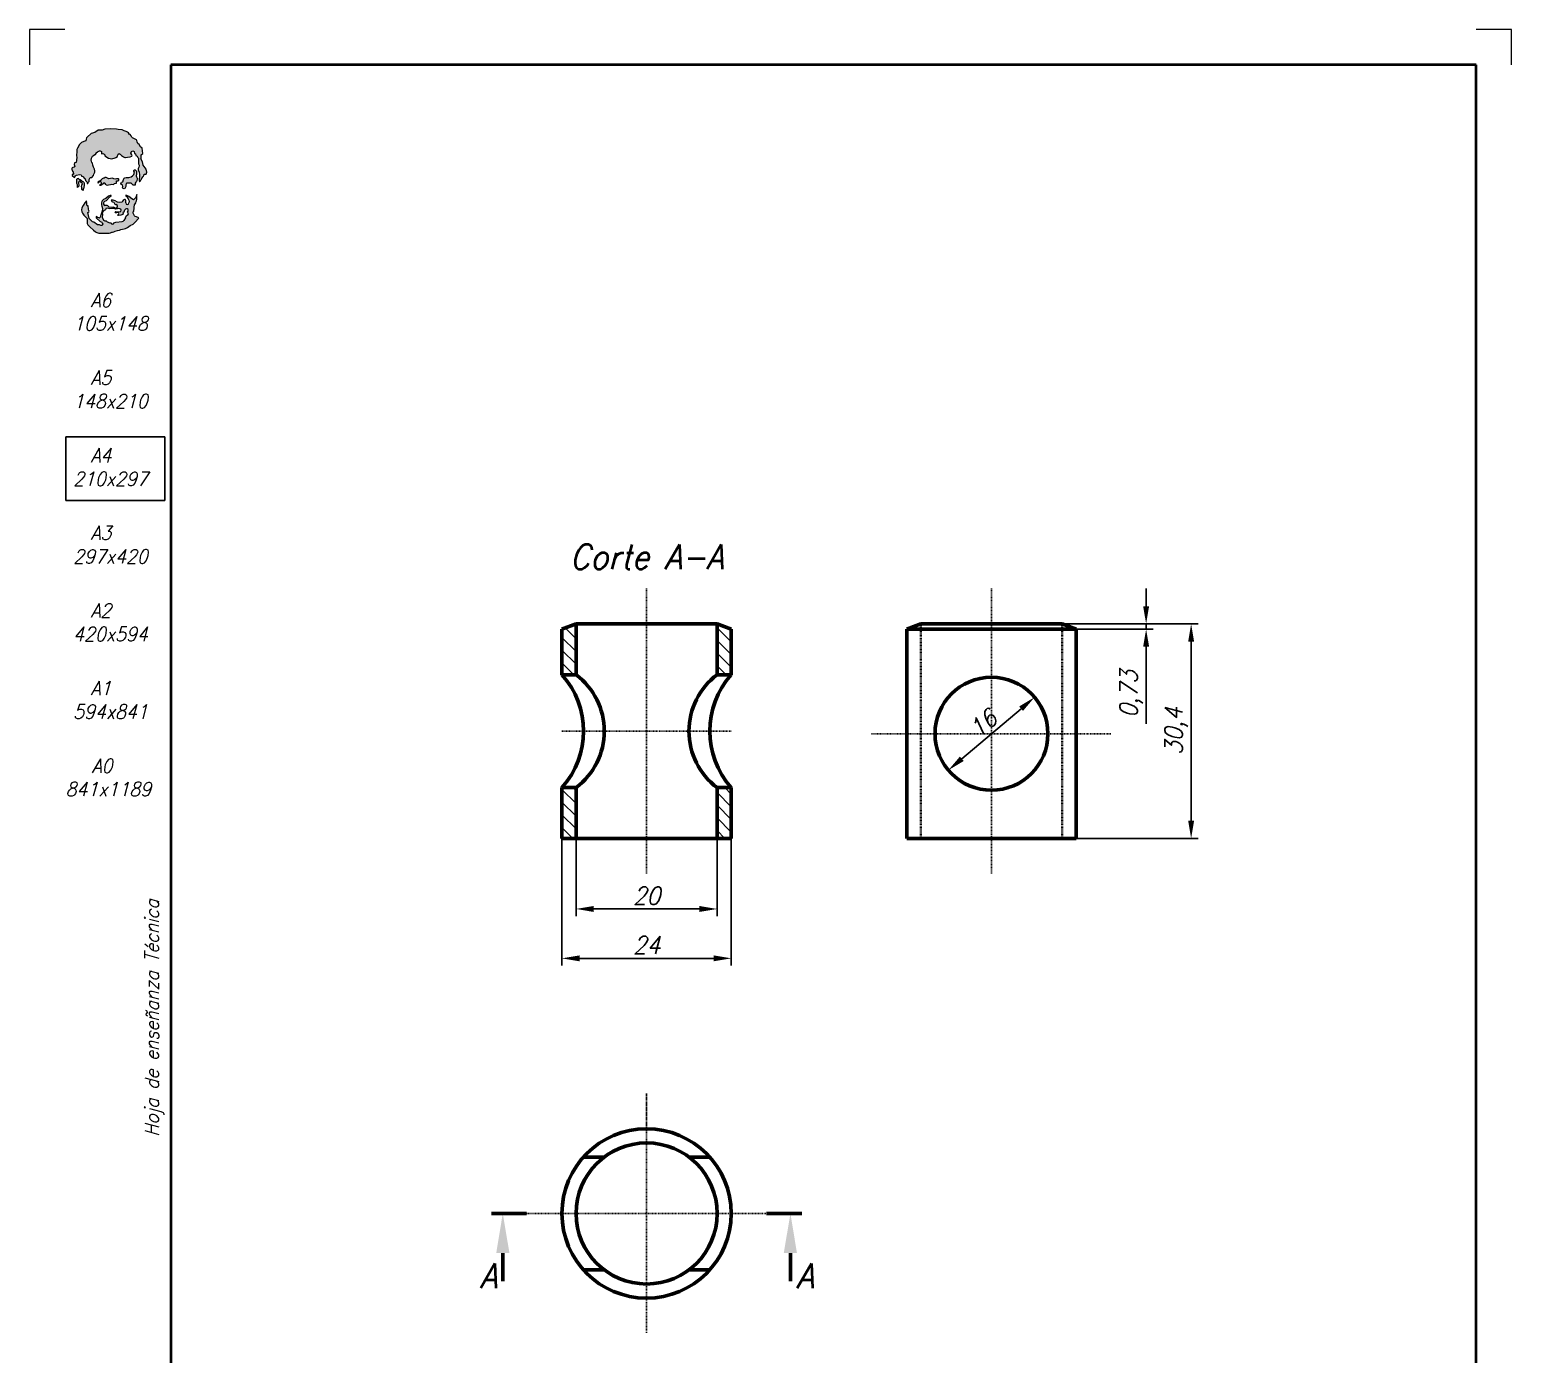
# Model space of a CAD drawing. Header units: millimetres. Extents: x 163 to 373, y -25 to 272.
# Drawn here: x 162.9 to 372.9, y 84.5 to 272.3 of the extents above; entities that cross this region are included whole.
import ezdxf
from ezdxf.enums import TextEntityAlignment as Align

# ---------------------------------------------------------------- set-up
doc = ezdxf.new("R2010")
doc.units = ezdxf.units.MM
doc.header["$LTSCALE"] = 0.0055
doc.linetypes.add('CENTER2', pattern=[28.575, 19.05, -3.175, 3.175, -3.175])
doc.linetypes.add('DASHED2', pattern=[9.525, 6.35, -3.175])
for name, color, linetype, lineweight in [('CONTINUA FINA', 7, 'Continuous', 25), ('CONTINUA GRUESA', 7, 'Continuous', 50), ('COTAS', 7, 'Continuous', 25), ('LAMINA 2', 7, 'Continuous', 25), ('LAMINA 3', 7, 'Continuous', 40), ('LAMINA 4', 7, 'Continuous', 13), ('LAMINA 5', 7, 'Continuous', 25), ('LINEA DE EJES', 7, 'CENTER2', 25), ('LINEA DE TRAZO', 7, 'DASHED2', 35)]:
    doc.layers.add(name, color=color, linetype=linetype, lineweight=lineweight)
doc.layers.add('LAMINA 1', color=7, linetype='Continuous')
doc.styles.add('Romans', font='Romans.shx')
doc.styles.add('TECNICA 2.5', font='romans.shx', dxfattribs={"width": 0.9, "oblique": 15, "height": 2.5})
doc.styles.add('TECNICA 3.5', font='romans.shx', dxfattribs={"width": 0.9, "oblique": 15, "height": 3.5})
doc.dimstyles.new('COTAS 2.5', dxfattribs={"dimtxt": 2.5, "dimasz": 2.5, "dimexe": 1, "dimexo": 0, "dimtad": 1, "dimtxsty": 'TECNICA 2.5', "dimcen": 2.5, "dimclrd": 256, "dimclre": 256, "dimclrt": 256, "dimadec": 0, "dimazin": 0, "dimtfac": 1, "dimtmove": 0, "dimatfit": 3, "dimfxl": 1, "dimlwd": -1, "dimlwe": -1, "dimarcsym": 0})

# ---------------------------------------------------------------- blocks, each defined once
blk = doc.blocks.new('FORMATO A4 laminas')
at = {"layer": 'LAMINA 4'}
h = blk.add_hatch(color=256, dxfattribs=at)
h.paths.add_polyline_path([(-9.66, 235.85), (-9.75, 236.1), (-9.8, 236.29), (-9.85, 236.39), (-10.04, 236.48), (-10.43, 236.68), (-10.53, 236.78), (-10.63, 236.97), (-10.73, 237.12), (-10.87, 237.16), (-10.97, 237.36), (-11.11, 237.46), (-11.31, 237.55), (-11.6, 237.65), (-11.89, 237.82), (-12.47, 237.84), (-12.67, 237.89), (-13.54, 237.94), (-14.32, 237.89), (-14.71, 237.77), (-15.29, 237.75), (-15.78, 237.41), (-16.27, 237.26), (-16.85, 236.78), (-16.95, 236.68), (-16.99, 236.48), (-17.04, 236.24), (-17.33, 236.14), (-17.63, 236), (-17.92, 235.71), (-18.21, 235.22), (-18.31, 235.03), (-18.33, 234.73), (-18.38, 234.15), (-18.31, 233.86), (-18.4, 233.18), (-18.65, 233.13), (-18.7, 232.89), (-18.6, 232.6), (-18.7, 232.5), (-18.89, 232.45), (-18.99, 232.4), (-19.04, 232.3), (-19.04, 232.21), (-18.99, 232.01), (-18.89, 231.92), (-18.79, 231.62), (-18.79, 231.53), (-18.89, 231.48), (-18.99, 231.45), (-18.99, 231.33), (-18.62, 231.06), (-18.5, 231.3), (-18.45, 231.33), (-18.36, 231.38), (-17.92, 231.45), (-17.72, 231.41), (-17.65, 231.33), (-17.63, 231.24), (-17.48, 231.19), (-17.24, 230.89), (-17.14, 230.85), (-17.07, 230.64), (-17, 230.51), (-16.85, 230.36), (-16.85, 230.19), (-16.75, 230.17), (-16.65, 230.36), (-16.56, 230.46), (-16.56, 230.75), (-16.41, 231.04), (-16.36, 231.04), (-16.27, 231.02), (-16.17, 231.02), (-15.97, 231.33), (-15.88, 231.53), (-15.78, 231.82), (-15.78, 232.01), (-15.83, 232.21), (-15.93, 232.5), (-16.02, 232.79), (-16.07, 233.08), (-16.17, 233.18), (-16.24, 233.37), (-16.27, 233.47), (-16.22, 233.76), (-16.07, 234.05), (-15.97, 234.15), (-15.78, 234.3), (-15.68, 234.3), (-15.56, 234.44), (-15.56, 234.54), (-15.39, 234.69), (-15.29, 234.73), (-15.1, 234.81), (-15, 234.83), (-14.81, 234.73), (-14.81, 234.54), (-14.83, 234.39), (-14.61, 234.44), (-14.42, 234.35), (-14.32, 234.25), (-14.32, 234.1), (-13.84, 233.76), (-13.35, 233.71), (-12.86, 233.81), (-12.77, 233.86), (-12.57, 234.03), (-12.52, 234.25), (-12.47, 234.35), (-12.33, 234.44), (-12.18, 234.35), (-11.99, 234.15), (-11.7, 233.96), (-11.5, 233.88), (-11.41, 233.86), (-11.11, 233.91), (-10.73, 233.96), (-10.53, 234.05), (-10.48, 234.15), (-10.53, 234.25), (-10.65, 234.49), (-10.58, 234.73), (-10.39, 234.83), (-10.19, 234.73), (-10.14, 234.44), (-10, 234.39), (-9.95, 234.15), (-9.75, 234.05), (-9.66, 233.86), (-9.56, 233.76), (-9.56, 232.98), (-9.49, 232.79), (-9.46, 232.69), (-9.53, 232.5), (-9.61, 232.3), (-9.61, 232.11), (-9.46, 231.82), (-9.41, 231.43), (-9.46, 230.55), (-9.44, 230.46), (-9.36, 230.46), (-9.27, 230.55), (-9.17, 230.75), (-8.98, 231.14), (-8.88, 231.24), (-8.81, 231.33), (-8.78, 231.5), (-8.68, 231.53), (-8.49, 231.53), (-8.39, 231.82), (-8.49, 232.21), (-8.93, 232.79), (-9.02, 233.28), (-9.24, 233.67), (-9.17, 233.76), (-9.17, 234.25), (-8.98, 234.44), (-9.07, 235.22), (-9.27, 235.41), (-9.46, 235.71)])
h.paths.add_polyline_path([(-17.29, 230.12), (-17.26, 230.2), (-17.34, 230.37), (-17.43, 230.41), (-17.53, 230.48), (-17.63, 230.6), (-17.72, 230.63), (-17.82, 230.7), (-17.92, 230.75), (-18.02, 230.8), (-18.04, 230.86), (-18.11, 230.89), (-18.21, 230.89, 0.414214), (-18.31, 230.8), (-18.31, 230.21), (-18.23, 230.02), (-18.23, 229.73), (-18.21, 229.63), (-18.11, 229.73), (-18.04, 229.83), (-18.02, 229.92), (-18.02, 230.02), (-18.06, 230.21), (-18.04, 230.26), (-18.03, 230.36), (-18.04, 230.41), (-17.96, 230.51), (-17.77, 230.51), (-17.63, 230.31), (-17.53, 230.21), (-17.61, 229.95), (-17.64, 229.78), (-17.63, 229.73), (-17.58, 229.63), (-17.58, 229.34), (-17.43, 229.19), (-17.43, 229.44), (-17.33, 229.53), (-17.33, 229.73), (-17.29, 229.83)])
h.paths.add_polyline_path([(-12.67, 230.55), (-12.47, 230.55), (-12.38, 230.65), (-12.38, 230.8, 0.414214), (-12.43, 230.85), (-12.67, 230.85), (-12.86, 230.82), (-13.06, 230.85), (-13.25, 230.94), (-13.54, 230.92), (-13.79, 230.85), (-13.98, 230.94), (-14.13, 231.02), (-14.22, 231.04), (-14.32, 231.02), (-14.42, 230.97), (-14.52, 230.94), (-14.71, 230.85), (-14.86, 230.7), (-15.17, 230.46), (-15.34, 230.36), (-15.29, 230.26), (-15.13, 230.41, -1.086319), (-14.9, 230.1), (-15.1, 229.97), (-14.9, 229.95), (-14.81, 230), (-14.51, 230.23, -0.461268), (-14.29, 230.19), (-14.22, 230.07), (-14.13, 230), (-14.03, 229.97), (-13.84, 230.02), (-13.54, 230.07), (-13.35, 230.12), (-13.16, 230.07), (-13.06, 230.12), (-12.96, 230.21), (-12.77, 230.24), (-12.67, 230.26)])
h.paths.add_polyline_path([(-9.75, 230.85), (-9.75, 230.94), (-9.85, 231.14), (-9.9, 231.28), (-9.85, 231.53), (-9.87, 231.72), (-9.85, 231.92), (-10.04, 232.11), (-10.14, 232.11), (-10.24, 232.04), (-10.24, 231.96), (-10.14, 231.82), (-10.24, 231.48), (-10.43, 231.28), (-10.63, 231.14), (-10.92, 231.04), (-11.11, 231.02), (-11.31, 231.04), (-11.5, 230.99), (-11.6, 230.94), (-11.7, 230.75), (-11.79, 230.41), (-11.99, 230.36), (-12.06, 230.21), (-11.99, 230.07), (-11.84, 229.97), (-11.79, 229.78), (-11.82, 229.58), (-11.75, 229.49), (-11.6, 229.44), (-11.5, 229.49), (-11.36, 229.78), (-11.38, 229.97), (-11.31, 230.17), (-11.21, 230.26), (-10.63, 230.26), (-10.31, 229.95), (-10.04, 229.97), (-10.02, 230.07), (-10.04, 230.26), (-9.95, 230.36), (-9.85, 230.46), (-9.83, 230.55)])
h.paths.add_polyline_path([(-10.14, 227.15), (-9.95, 227.44), (-9.92, 227.64), (-9.85, 227.74), (-9.83, 227.93), (-9.8, 228.22), (-9.8, 228.61), (-9.95, 228.22), (-10.14, 228.03), (-10.29, 227.88), (-10.53, 228.03), (-10.92, 228.37), (-11.11, 228.46), (-11.21, 228.51), (-11.41, 228.51), (-11.26, 228.42), (-11.02, 228.03), (-10.92, 227.83), (-10.9, 227.64), (-10.94, 227.44, -1), (-11.38, 227.44), (-11.36, 227.71, 0.137555), (-11.37, 227.76), (-11.38, 227.78), (-11.41, 227.87, 0.593772), (-11.62, 227.91), (-11.79, 227.69), (-11.94, 227.54), (-12.28, 227.49), (-12.57, 227.54), (-12.86, 227.74), (-13.16, 227.81), (-13.45, 227.83), (-13.35, 227.64), (-13.25, 227.59), (-13.06, 227.54), (-12.91, 227.25), (-12.84, 227.23), (-12.71, 227.19, -1.19544), (-12.9, 226.76), (-13.06, 226.86), (-13.35, 226.81), (-13.74, 226.86), (-13.93, 227.01), (-14.03, 227.06), (-14.32, 227.06, -0.414214), (-14.52, 227.25), (-14.52, 227.44, -0.302776), (-14.4, 227.62), (-14.13, 227.74), (-13.64, 228.32), (-13.45, 228.42), (-13.45, 228.51), (-13.59, 228.51), (-13.81, 228.42), (-14.18, 228.05), (-14.52, 227.93), (-14.71, 227.74), (-14.78, 227.64), (-14.81, 227.44), (-14.81, 227.15), (-14.76, 226.96), (-14.66, 226.67), (-14.71, 226.28), (-14.9, 225.69), (-14.95, 225.6), (-15.01, 225.43, -0.314197), (-15.2, 225.31), (-15.39, 225.35), (-15.59, 225.5), (-15.59, 225.31), (-15, 224.82), (-14.81, 224.77), (-14.73, 224.58), (-14.61, 224.43), (-14.71, 224.24), (-14.9, 224.24), (-15.1, 224.33), (-15.39, 224.33), (-15.88, 224.72), (-16.07, 224.77), (-16.56, 225.21), (-16.75, 226.08), (-16.61, 226.18), (-16.56, 226.28), (-16.61, 226.38), (-16.65, 226.57), (-16.7, 227.01), (-16.85, 227.01), (-16.9, 227.25), (-16.9, 227.44), (-16.95, 227.54), (-16.95, 227.74), (-17.19, 227.44), (-17.43, 227.06), (-17.58, 226.76), (-17.63, 226.47), (-17.6, 226.18), (-17.53, 225.99), (-17.33, 225.69), (-17.14, 225.5), (-16.95, 225.31), (-16.87, 225.21), (-16.87, 224.72), (-16.85, 224.53), (-16.75, 224.33), (-16.46, 224.04), (-15.97, 223.56), (-15.68, 223.36), (-15.49, 223.26), (-15.2, 223.17), (-13.74, 223.17), (-13.54, 223.22), (-13.35, 223.31), (-13.25, 223.31), (-13.06, 223.36), (-12.86, 223.46), (-12.57, 223.51), (-12.28, 223.56), (-12.09, 223.65), (-11.6, 223.75), (-11.41, 223.8), (-11.11, 223.95), (-10.73, 224.24), (-10.34, 224.43), (-10.04, 224.72), (-9.56, 225.21), (-9.51, 225.31), (-9.85, 225.45), (-10.04, 225.5), (-10.14, 225.6), (-10.24, 225.79), (-10.34, 225.99), (-10.34, 226.18), (-10.24, 226.28), (-10.24, 226.47), (-10.19, 226.57), (-10.19, 226.86)])
h.paths.add_polyline_path([(-11.05, 226.26), (-11.11, 226.13), (-10.97, 225.94), (-11.02, 225.79), (-11.26, 225.65), (-11.41, 225.31), (-11.65, 224.95, -0.247734), (-11.89, 224.82), (-12.77, 224.72), (-13.06, 224.63, -1), (-13.45, 224.63), (-13.64, 224.63), (-14.03, 224.77), (-14.13, 224.89), (-14.32, 224.89), (-14.52, 225.01), (-14.71, 225.4), (-14.66, 225.79), (-14.71, 226.08), (-14.52, 226.33), (-14.27, 226.47), (-14.22, 226.67), (-14.03, 226.72), (-13.64, 226.62), (-13.25, 226.67), (-13.06, 226.67), (-12.77, 226.57), (-12.57, 226.62), (-12.38, 226.67), (-12.23, 226.62, -1), (-12.23, 226.18), (-12.77, 226.23), (-12.91, 226.08), (-12.84, 226.06), (-12.77, 226.05), (-12.7, 226.06), (-12.63, 226.08, -1.15301), (-12.57, 225.69), (-12.38, 225.65), (-12.09, 225.69), (-11.79, 225.79), (-11.75, 225.94), (-11.79, 226.03), (-11.6, 226.18), (-11.49, 226.47, -1.055127)], flags=16)
at = {"layer": 'LAMINA 2', "color": 7}
for p, q in [((-5.85, 194.27), (-19.85, 194.27)), ((-19.85, 194.27), (-19.85, 185.27)), ((-5.85, 185.27), (-5.85, 194.27)), ((-19.85, 185.27), (-5.85, 185.27))]:
    blk.add_line(p, q, dxfattribs=at)
at = {"layer": 'LAMINA 3'}
for p, q in [((-5, 247), (-5, -40)), ((180, 247), (-5, 247)), ((180, -40), (180, 247))]:
    blk.add_line(p, q, dxfattribs=at)
at = {"layer": 'LAMINA 4'}
for p, q in [((-20, 252), (-25, 252)), ((-25, 252), (-25, 247)), ((185, 252), (180, 252)), ((185, 247), (185, 252)), ((-15.78, 237.41), (-16.27, 237.26)), ((-15.29, 237.75), (-15.78, 237.41)), ((-14.71, 237.77), (-15.29, 237.75)), ((-14.32, 237.89), (-14.71, 237.77)), ((-13.54, 237.94), (-14.32, 237.89)), ((-12.67, 237.89), (-13.54, 237.94)), ((-12.47, 237.84), (-12.67, 237.89)), ((-11.89, 237.82), (-12.47, 237.84)), ((-11.6, 237.65), (-11.89, 237.82)), ((-11.31, 237.55), (-11.6, 237.65)), ((-11.11, 237.46), (-11.31, 237.55)), ((-10.97, 237.36), (-11.11, 237.46)), ((-10.87, 237.16), (-10.97, 237.36)), ((-18.21, 235.22), (-18.31, 235.03)), ((-17.92, 235.71), (-18.21, 235.22)), ((-17.63, 236), (-17.92, 235.71)), ((-17.33, 236.14), (-17.63, 236)), ((-17.04, 236.24), (-17.33, 236.14)), ((-16.99, 236.48), (-17.04, 236.24)), ((-16.95, 236.68), (-16.99, 236.48)), ((-16.85, 236.78), (-16.95, 236.68)), ((-16.27, 237.26), (-16.85, 236.78)), ((-10.73, 237.12), (-10.87, 237.16)), ((-10.63, 236.97), (-10.73, 237.12)), ((-10.53, 236.78), (-10.63, 236.97)), ((-10.43, 236.68), (-10.53, 236.78)), ((-10.04, 236.48), (-10.43, 236.68)), ((-9.85, 236.39), (-10.04, 236.48)), ((-9.8, 236.29), (-9.85, 236.39)), ((-9.75, 236.1), (-9.8, 236.29)), ((-9.66, 235.85), (-9.75, 236.1)), ((-9.46, 235.71), (-9.66, 235.85)), ((-9.27, 235.41), (-9.46, 235.71)), ((-9.07, 235.22), (-9.27, 235.41)), ((-8.98, 234.44), (-9.07, 235.22)), ((-18.65, 233.13), (-18.7, 232.89)), ((-18.4, 233.18), (-18.65, 233.13)), ((-18.31, 233.86), (-18.4, 233.18)), ((-18.33, 234.73), (-18.38, 234.15)), ((-18.38, 234.15), (-18.31, 233.86)), ((-18.31, 235.03), (-18.33, 234.73)), ((-16.27, 233.47), (-16.22, 233.76)), ((-16.24, 233.37), (-16.27, 233.47)), ((-16.17, 233.18), (-16.24, 233.37)), ((-16.22, 233.76), (-16.07, 234.05)), ((-16.07, 233.08), (-16.17, 233.18)), ((-16.07, 234.05), (-15.97, 234.15)), ((-15.97, 234.15), (-15.78, 234.3)), ((-15.78, 234.3), (-15.68, 234.3)), ((-15.68, 234.3), (-15.56, 234.44)), ((-15.56, 234.54), (-15.39, 234.69)), ((-15.56, 234.44), (-15.56, 234.54)), ((-15.39, 234.69), (-15.29, 234.73)), ((-15.29, 234.73), (-15.1, 234.81)), ((-15.1, 234.81), (-15, 234.83)), ((-15, 234.83), (-14.81, 234.73)), ((-14.81, 234.54), (-14.83, 234.39)), ((-14.83, 234.39), (-14.61, 234.44)), ((-14.81, 234.73), (-14.81, 234.54)), ((-14.61, 234.44), (-14.42, 234.35)), ((-14.42, 234.35), (-14.32, 234.25)), ((-14.32, 234.25), (-14.32, 234.1)), ((-14.32, 234.1), (-13.84, 233.76)), ((-13.84, 233.76), (-13.35, 233.71)), ((-13.35, 233.71), (-12.86, 233.81)), ((-12.86, 233.81), (-12.77, 233.86)), ((-12.77, 233.86), (-12.57, 234.03)), ((-12.57, 234.03), (-12.52, 234.25)), ((-12.52, 234.25), (-12.47, 234.35)), ((-12.47, 234.35), (-12.33, 234.44)), ((-12.33, 234.44), (-12.18, 234.35)), ((-12.18, 234.35), (-11.99, 234.15)), ((-11.99, 234.15), (-11.7, 233.96)), ((-11.7, 233.96), (-11.5, 233.88)), ((-11.5, 233.88), (-11.41, 233.86)), ((-11.41, 233.86), (-11.11, 233.91)), ((-11.11, 233.91), (-10.73, 233.96)), ((-10.73, 233.96), (-10.53, 234.05)), ((-10.65, 234.49), (-10.58, 234.73)), ((-10.53, 234.25), (-10.65, 234.49)), ((-10.58, 234.73), (-10.39, 234.83)), ((-10.48, 234.15), (-10.53, 234.25)), ((-10.53, 234.05), (-10.48, 234.15)), ((-10.39, 234.83), (-10.19, 234.73)), ((-10.19, 234.73), (-10.14, 234.44)), ((-10.14, 234.44), (-10, 234.39)), ((-10, 234.39), (-9.95, 234.15)), ((-9.95, 234.15), (-9.75, 234.05)), ((-9.75, 234.05), (-9.66, 233.86)), ((-9.66, 233.86), (-9.56, 233.76)), ((-9.56, 233.76), (-9.56, 232.98)), ((-9.24, 233.67), (-9.17, 233.76)), ((-9.02, 233.28), (-9.24, 233.67)), ((-9.17, 234.25), (-8.98, 234.44)), ((-9.17, 233.76), (-9.17, 234.25)), ((-8.93, 232.79), (-9.02, 233.28)), ((-18.99, 232.4), (-19.04, 232.3)), ((-19.04, 232.3), (-19.04, 232.21)), ((-19.04, 232.21), (-18.99, 232.01)), ((-18.89, 232.45), (-18.99, 232.4)), ((-18.99, 232.01), (-18.89, 231.92)), ((-18.89, 231.48), (-18.99, 231.45)), ((-18.99, 231.45), (-18.99, 231.33)), ((-18.99, 231.33), (-18.62, 231.06)), ((-18.7, 232.5), (-18.89, 232.45)), ((-18.89, 231.92), (-18.79, 231.62)), ((-18.79, 231.53), (-18.89, 231.48)), ((-18.79, 231.62), (-18.79, 231.53)), ((-18.7, 232.89), (-18.6, 232.6)), ((-18.6, 232.6), (-18.7, 232.5)), ((-18.62, 231.06), (-18.5, 231.3)), ((-18.5, 231.3), (-18.45, 231.33)), ((-18.45, 231.33), (-18.36, 231.38)), ((-18.36, 231.38), (-17.92, 231.45)), ((-17.92, 231.45), (-17.72, 231.41)), ((-17.72, 231.41), (-17.65, 231.33)), ((-17.65, 231.33), (-17.63, 231.24)), ((-17.63, 231.24), (-17.48, 231.19)), ((-17.48, 231.19), (-17.24, 230.89)), ((-16.56, 230.75), (-16.41, 231.04)), ((-16.41, 231.04), (-16.36, 231.04)), ((-16.36, 231.04), (-16.27, 231.02)), ((-16.27, 231.02), (-16.17, 231.02)), ((-16.17, 231.02), (-15.97, 231.33)), ((-16.02, 232.79), (-16.07, 233.08)), ((-15.93, 232.5), (-16.02, 232.79)), ((-15.97, 231.33), (-15.88, 231.53)), ((-15.83, 232.21), (-15.93, 232.5)), ((-15.88, 231.53), (-15.78, 231.82)), ((-15.78, 232.01), (-15.83, 232.21)), ((-15.78, 231.82), (-15.78, 232.01)), ((-14.32, 231.02), (-14.42, 230.97)), ((-14.22, 231.04), (-14.32, 231.02)), ((-14.13, 231.02), (-14.22, 231.04)), ((-13.98, 230.94), (-14.13, 231.02)), ((-11.5, 230.99), (-11.31, 231.04)), ((-11.31, 231.04), (-11.11, 231.02)), ((-11.11, 231.02), (-10.92, 231.04)), ((-10.92, 231.04), (-10.63, 231.14)), ((-10.63, 231.14), (-10.43, 231.28)), ((-10.43, 231.28), (-10.24, 231.48)), ((-10.24, 232.04), (-10.14, 232.11)), ((-10.24, 231.96), (-10.24, 232.04)), ((-10.14, 231.82), (-10.24, 231.96)), ((-10.24, 231.48), (-10.14, 231.82)), ((-10.14, 232.11), (-10.04, 232.11)), ((-10.04, 232.11), (-9.85, 231.92)), ((-9.85, 231.53), (-9.9, 231.28)), ((-9.9, 231.28), (-9.85, 231.14)), ((-9.85, 231.92), (-9.87, 231.72)), ((-9.87, 231.72), (-9.85, 231.53)), ((-9.85, 231.14), (-9.75, 230.94)), ((-9.53, 232.5), (-9.61, 232.3)), ((-9.61, 232.3), (-9.61, 232.11)), ((-9.61, 232.11), (-9.46, 231.82)), ((-9.56, 232.98), (-9.49, 232.79)), ((-9.46, 232.69), (-9.53, 232.5)), ((-9.49, 232.79), (-9.46, 232.69)), ((-9.46, 231.82), (-9.41, 231.43)), ((-9.41, 231.43), (-9.46, 230.55)), ((-9.17, 230.75), (-8.98, 231.14)), ((-8.98, 231.14), (-8.88, 231.24)), ((-8.49, 232.21), (-8.93, 232.79)), ((-8.88, 231.24), (-8.81, 231.33)), ((-8.81, 231.33), (-8.78, 231.5)), ((-8.78, 231.5), (-8.68, 231.53)), ((-8.68, 231.53), (-8.49, 231.53)), ((-8.39, 231.82), (-8.49, 232.21)), ((-8.49, 231.53), (-8.39, 231.82)), ((-18.31, 230.21), (-18.31, 230.8)), ((-18.23, 230.02), (-18.31, 230.21)), ((-18.23, 229.73), (-18.23, 230.02)), ((-18.21, 229.63), (-18.23, 229.73)), ((-18.21, 230.89), (-18.11, 230.89)), ((-18.11, 229.73), (-18.21, 229.63)), ((-18.04, 230.86), (-18.11, 230.89)), ((-18.04, 229.83), (-18.11, 229.73)), ((-18.04, 230.26), (-18.06, 230.21)), ((-18.06, 230.21), (-18.02, 230.02)), ((-18.02, 230.8), (-18.04, 230.86)), ((-18.04, 230.41), (-17.96, 230.51)), ((-18.04, 230.41), (-18.03, 230.36)), ((-18.04, 230.26), (-18.03, 230.36)), ((-18.02, 229.92), (-18.04, 229.83)), ((-17.92, 230.75), (-18.02, 230.8)), ((-18.02, 230.02), (-18.02, 229.92)), ((-17.77, 230.51), (-17.96, 230.51)), ((-17.82, 230.7), (-17.92, 230.75)), ((-17.72, 230.63), (-17.82, 230.7)), ((-17.63, 230.31), (-17.77, 230.51)), ((-17.63, 230.6), (-17.72, 230.63)), ((-17.64, 229.78), (-17.61, 229.95)), ((-17.63, 229.73), (-17.64, 229.78)), ((-17.63, 230.6), (-17.53, 230.48)), ((-17.53, 230.21), (-17.63, 230.31)), ((-17.58, 229.63), (-17.63, 229.73)), ((-17.61, 229.95), (-17.53, 230.21)), ((-17.58, 229.34), (-17.58, 229.63)), ((-17.43, 229.19), (-17.58, 229.34)), ((-17.43, 230.41), (-17.53, 230.48)), ((-17.34, 230.37), (-17.43, 230.41)), ((-17.33, 229.53), (-17.43, 229.44)), ((-17.43, 229.44), (-17.43, 229.19)), ((-17.34, 230.37), (-17.26, 230.2)), ((-17.29, 229.83), (-17.33, 229.73)), ((-17.33, 229.73), (-17.33, 229.53)), ((-17.26, 230.2), (-17.29, 230.12)), ((-17.29, 230.12), (-17.29, 229.83)), ((-17.24, 230.89), (-17.14, 230.85)), ((-17.14, 230.85), (-17.07, 230.64)), ((-17.07, 230.64), (-17, 230.51)), ((-17, 230.51), (-16.85, 230.36)), ((-16.85, 230.36), (-16.85, 230.19)), ((-16.85, 230.19), (-16.75, 230.17)), ((-16.75, 230.17), (-16.65, 230.36)), ((-16.65, 230.36), (-16.56, 230.46)), ((-16.56, 230.46), (-16.56, 230.75)), ((-15.17, 230.46), (-15.34, 230.36)), ((-15.34, 230.36), (-15.29, 230.26)), ((-15.29, 230.26), (-15.13, 230.41)), ((-15.17, 230.46), (-14.86, 230.7)), ((-15.1, 229.97), (-14.9, 230.1)), ((-15.1, 229.97), (-14.9, 229.95)), ((-14.9, 229.95), (-14.81, 230)), ((-14.71, 230.85), (-14.86, 230.7)), ((-14.81, 230), (-14.51, 230.23)), ((-14.52, 230.94), (-14.71, 230.85)), ((-14.42, 230.97), (-14.52, 230.94)), ((-14.22, 230.07), (-14.29, 230.19)), ((-14.22, 230.07), (-14.13, 230)), ((-14.13, 230), (-14.03, 229.97)), ((-14.03, 229.97), (-13.84, 230.02)), ((-13.79, 230.85), (-13.98, 230.94)), ((-13.84, 230.02), (-13.54, 230.07)), ((-13.54, 230.92), (-13.79, 230.85)), ((-13.25, 230.94), (-13.54, 230.92)), ((-13.54, 230.07), (-13.35, 230.12)), ((-13.35, 230.12), (-13.16, 230.07)), ((-13.06, 230.85), (-13.25, 230.94)), ((-13.16, 230.07), (-13.06, 230.12)), ((-12.86, 230.82), (-13.06, 230.85)), ((-13.06, 230.12), (-12.96, 230.21)), ((-12.96, 230.21), (-12.77, 230.24)), ((-12.67, 230.85), (-12.86, 230.82)), ((-12.77, 230.24), (-12.67, 230.26)), ((-12.43, 230.85), (-12.67, 230.85)), ((-12.67, 230.26), (-12.67, 230.55)), ((-12.67, 230.55), (-12.47, 230.55)), ((-12.47, 230.55), (-12.38, 230.65)), ((-12.38, 230.65), (-12.38, 230.8)), ((-12.06, 230.21), (-11.99, 230.36)), ((-11.99, 230.07), (-12.06, 230.21)), ((-11.99, 230.36), (-11.79, 230.41)), ((-11.84, 229.97), (-11.99, 230.07)), ((-11.79, 229.78), (-11.84, 229.97)), ((-11.82, 229.58), (-11.79, 229.78)), ((-11.75, 229.49), (-11.82, 229.58)), ((-11.79, 230.41), (-11.7, 230.75)), ((-11.6, 229.44), (-11.75, 229.49)), ((-11.7, 230.75), (-11.6, 230.94)), ((-11.6, 230.94), (-11.5, 230.99)), ((-11.5, 229.49), (-11.6, 229.44)), ((-11.36, 229.78), (-11.5, 229.49)), ((-11.31, 230.17), (-11.38, 229.97)), ((-11.38, 229.97), (-11.36, 229.78)), ((-11.21, 230.26), (-11.31, 230.17)), ((-10.63, 230.26), (-11.21, 230.26)), ((-10.31, 229.95), (-10.63, 230.26)), ((-10.04, 229.97), (-10.31, 229.95)), ((-9.95, 230.36), (-10.04, 230.26)), ((-10.04, 230.26), (-10.02, 230.07)), ((-10.02, 230.07), (-10.04, 229.97)), ((-9.85, 230.46), (-9.95, 230.36)), ((-9.83, 230.55), (-9.85, 230.46)), ((-9.75, 230.85), (-9.83, 230.55)), ((-9.75, 230.94), (-9.75, 230.85)), ((-9.46, 230.55), (-9.44, 230.46)), ((-9.44, 230.46), (-9.36, 230.46)), ((-9.36, 230.46), (-9.27, 230.55)), ((-9.27, 230.55), (-9.17, 230.75)), ((-17.43, 227.06), (-17.58, 226.76)), ((-17.19, 227.44), (-17.43, 227.06)), ((-16.95, 227.74), (-17.19, 227.44)), ((-16.95, 227.54), (-16.95, 227.74)), ((-16.9, 227.44), (-16.95, 227.54)), ((-16.9, 227.25), (-16.9, 227.44)), ((-16.85, 227.01), (-16.9, 227.25)), ((-16.7, 227.01), (-16.85, 227.01)), ((-16.65, 226.57), (-16.7, 227.01)), ((-14.78, 227.64), (-14.81, 227.44)), ((-14.81, 227.44), (-14.81, 227.15)), ((-14.81, 227.15), (-14.76, 226.96)), ((-14.71, 227.74), (-14.78, 227.64)), ((-14.76, 226.96), (-14.66, 226.67)), ((-14.52, 227.93), (-14.71, 227.74)), ((-14.18, 228.05), (-14.52, 227.93)), ((-14.52, 227.44), (-14.52, 227.25)), ((-14.13, 227.74), (-14.4, 227.62)), ((-14.03, 227.06), (-14.32, 227.06)), ((-13.81, 228.42), (-14.18, 228.05)), ((-14.13, 227.74), (-13.64, 228.32)), ((-13.93, 227.01), (-14.03, 227.06)), ((-13.74, 226.86), (-13.93, 227.01)), ((-13.59, 228.51), (-13.81, 228.42)), ((-13.35, 226.81), (-13.74, 226.86)), ((-13.64, 228.32), (-13.45, 228.42)), ((-13.45, 228.51), (-13.59, 228.51)), ((-13.45, 228.42), (-13.45, 228.51)), ((-13.16, 227.81), (-13.45, 227.83)), ((-13.45, 227.83), (-13.35, 227.64)), ((-13.35, 227.64), (-13.25, 227.59)), ((-13.06, 226.86), (-13.35, 226.81)), ((-13.25, 227.59), (-13.06, 227.54)), ((-12.86, 227.74), (-13.16, 227.81)), ((-13.06, 227.54), (-12.91, 227.25)), ((-13.06, 226.86), (-12.9, 226.76)), ((-12.91, 227.25), (-12.84, 227.23)), ((-12.57, 227.54), (-12.86, 227.74)), ((-12.84, 227.23), (-12.71, 227.19)), ((-12.28, 227.49), (-12.57, 227.54)), ((-11.94, 227.54), (-12.28, 227.49)), ((-11.79, 227.69), (-11.94, 227.54)), ((-11.79, 227.69), (-11.62, 227.91)), ((-11.21, 228.51), (-11.41, 228.51)), ((-11.41, 228.51), (-11.26, 228.42)), ((-11.38, 227.78), (-11.41, 227.87)), ((-11.37, 227.76), (-11.38, 227.78)), ((-11.38, 227.44), (-11.36, 227.71)), ((-11.26, 228.42), (-11.02, 228.03)), ((-11.11, 228.46), (-11.21, 228.51)), ((-10.92, 228.37), (-11.11, 228.46)), ((-11.02, 228.03), (-10.92, 227.83)), ((-10.9, 227.64), (-10.94, 227.44)), ((-10.53, 228.03), (-10.92, 228.37)), ((-10.92, 227.83), (-10.9, 227.64)), ((-10.29, 227.88), (-10.53, 228.03)), ((-10.14, 228.03), (-10.29, 227.88)), ((-10.19, 226.86), (-10.14, 227.15)), ((-10.19, 226.57), (-10.19, 226.86)), ((-9.95, 228.22), (-10.14, 228.03)), ((-10.14, 227.15), (-9.95, 227.44)), ((-9.8, 228.61), (-9.95, 228.22)), ((-9.95, 227.44), (-9.92, 227.64)), ((-9.92, 227.64), (-9.85, 227.74)), ((-9.85, 227.74), (-9.83, 227.93)), ((-9.83, 227.93), (-9.8, 228.22)), ((-9.8, 228.22), (-9.8, 228.61)), ((-17.58, 226.76), (-17.63, 226.47)), ((-17.63, 226.47), (-17.6, 226.18)), ((-17.6, 226.18), (-17.53, 225.99)), ((-17.53, 225.99), (-17.33, 225.69)), ((-17.33, 225.69), (-17.14, 225.5)), ((-17.14, 225.5), (-16.95, 225.31)), ((-16.95, 225.31), (-16.87, 225.21)), ((-16.87, 225.21), (-16.87, 224.72)), ((-16.87, 224.72), (-16.85, 224.53)), ((-16.75, 226.08), (-16.61, 226.18)), ((-16.56, 225.21), (-16.75, 226.08)), ((-16.61, 226.38), (-16.65, 226.57)), ((-16.56, 226.28), (-16.61, 226.38)), ((-16.61, 226.18), (-16.56, 226.28)), ((-16.07, 224.77), (-16.56, 225.21)), ((-15.88, 224.72), (-16.07, 224.77)), ((-15.39, 224.33), (-15.88, 224.72)), ((-15.39, 225.35), (-15.59, 225.5)), ((-15.59, 225.5), (-15.59, 225.31)), ((-15.59, 225.31), (-15, 224.82)), ((-15.2, 225.31), (-15.39, 225.35)), ((-14.95, 225.6), (-15.01, 225.43)), ((-15, 224.82), (-14.81, 224.77)), ((-14.9, 225.69), (-14.95, 225.6)), ((-14.71, 226.28), (-14.9, 225.69)), ((-14.81, 224.77), (-14.73, 224.58)), ((-14.66, 226.67), (-14.71, 226.28)), ((-14.52, 226.33), (-14.71, 226.08)), ((-14.71, 226.08), (-14.66, 225.79)), ((-14.66, 225.79), (-14.71, 225.4)), ((-14.71, 225.4), (-14.52, 225.01)), ((-14.27, 226.47), (-14.52, 226.33)), ((-14.52, 225.01), (-14.32, 224.89)), ((-14.32, 224.89), (-14.13, 224.89)), ((-14.22, 226.67), (-14.27, 226.47)), ((-14.03, 226.72), (-14.22, 226.67)), ((-14.13, 224.89), (-14.03, 224.77)), ((-13.64, 226.62), (-14.03, 226.72)), ((-14.03, 224.77), (-13.64, 224.63)), ((-13.25, 226.67), (-13.64, 226.62)), ((-13.06, 226.67), (-13.25, 226.67)), ((-12.77, 226.57), (-13.06, 226.67)), ((-13.06, 224.63), (-12.77, 224.72)), ((-12.91, 226.08), (-12.77, 226.23)), ((-12.84, 226.06), (-12.91, 226.08)), ((-12.84, 226.06), (-12.77, 226.05)), ((-12.57, 226.62), (-12.77, 226.57)), ((-12.77, 226.23), (-12.23, 226.18)), ((-12.77, 226.05), (-12.7, 226.06)), ((-12.77, 224.72), (-11.89, 224.82)), ((-12.7, 226.06), (-12.63, 226.08)), ((-12.38, 226.67), (-12.57, 226.62)), ((-12.38, 225.65), (-12.57, 225.69)), ((-12.23, 226.62), (-12.38, 226.67)), ((-12.09, 225.69), (-12.38, 225.65)), ((-11.79, 225.79), (-12.09, 225.69)), ((-11.6, 226.18), (-11.79, 226.03)), ((-11.79, 226.03), (-11.75, 225.94)), ((-11.75, 225.94), (-11.79, 225.79)), ((-11.41, 225.31), (-11.65, 224.95)), ((-11.6, 226.18), (-11.49, 226.47)), ((-11.41, 225.31), (-11.26, 225.65)), ((-11.26, 225.65), (-11.02, 225.79)), ((-11.11, 226.13), (-11.05, 226.26)), ((-10.97, 225.94), (-11.11, 226.13)), ((-11.02, 225.79), (-10.97, 225.94)), ((-10.34, 226.18), (-10.24, 226.28)), ((-10.34, 225.99), (-10.34, 226.18)), ((-10.24, 225.79), (-10.34, 225.99)), ((-10.34, 224.43), (-10.04, 224.72)), ((-10.24, 226.47), (-10.19, 226.57)), ((-10.24, 226.28), (-10.24, 226.47)), ((-10.14, 225.6), (-10.24, 225.79)), ((-10.04, 225.5), (-10.14, 225.6)), ((-9.85, 225.45), (-10.04, 225.5)), ((-10.04, 224.72), (-9.56, 225.21)), ((-9.51, 225.31), (-9.85, 225.45)), ((-9.56, 225.21), (-9.51, 225.31)), ((-16.85, 224.53), (-16.75, 224.33)), ((-16.75, 224.33), (-16.46, 224.04)), ((-16.46, 224.04), (-15.97, 223.56)), ((-15.97, 223.56), (-15.68, 223.36)), ((-15.68, 223.36), (-15.49, 223.26)), ((-15.49, 223.26), (-15.2, 223.17)), ((-15.1, 224.33), (-15.39, 224.33)), ((-15.2, 223.17), (-13.74, 223.17)), ((-14.9, 224.24), (-15.1, 224.33)), ((-14.71, 224.24), (-14.9, 224.24)), ((-14.73, 224.58), (-14.61, 224.43)), ((-14.61, 224.43), (-14.71, 224.24)), ((-13.74, 223.17), (-13.54, 223.22)), ((-13.64, 224.63), (-13.45, 224.63)), ((-13.54, 223.22), (-13.35, 223.31)), ((-13.35, 223.31), (-13.25, 223.31)), ((-13.25, 223.31), (-13.06, 223.36)), ((-13.06, 223.36), (-12.86, 223.46)), ((-12.86, 223.46), (-12.57, 223.51)), ((-12.57, 223.51), (-12.28, 223.56)), ((-12.28, 223.56), (-12.09, 223.65)), ((-12.09, 223.65), (-11.6, 223.75)), ((-11.6, 223.75), (-11.41, 223.8)), ((-11.41, 223.8), (-11.11, 223.95)), ((-11.11, 223.95), (-10.73, 224.24)), ((-10.73, 224.24), (-10.34, 224.43))]:
    blk.add_line(p, q, dxfattribs=at)
for centre, radius, start, end in [((-18.21, 230.8), 0.0972, 90, 180), ((-15, 230.26), 0.194, 302.3335, 131.8103), ((-14.42, 230.12), 0.146, 29.2776, 128.3271), ((-12.43, 230.8), 0.0486, 0, 90), ((-14.32, 227.44), 0.194, 112.6199, 180), ((-14.32, 227.25), 0.194, 180, 270), ((-12.77, 226.96), 0.243, 236.1962, 76.5446), ((-11.53, 227.83), 0.121, 19.3263, 142.1289), ((-11.16, 227.44), 0.219, 180, 0), ((-11.46, 227.72), 0.0972, 355.2364, 26.5651), ((-15.2, 225.5), 0.194, 270, 339.7703), ((-12.57, 225.89), 0.194, 270, 106.2602), ((-12.23, 226.4), 0.219, 270, 90), ((-11.89, 225.11), 0.292, 270, 325.6559), ((-11.26, 226.38), 0.243, 331.9275, 158.0737), ((-13.25, 224.63), 0.194, 180, 0)]:
    blk.add_arc(centre, radius, start, end, dxfattribs=at)
at = {"layer": 'LAMINA 1', "color": 7, "style": 'Romans', "oblique": 15, "flags": 8}
for tag, height, width, p in [('SECCION1', 3, 0.8, (103.17, -12.48)), ('FECHA', 3, 0.7, (67.5, -18)), ('SECCION2', 3, 0.8, (97.5, -17.39)), ('NOMBRE', 3, 0.8, (37.5, -23.81)), ('FECHA', 3, 0.7, (67.5, -24)), ('CURSO', 3, 0.7, (102.56, -24)), ('ESCALA:', 3, 0.8, (170.75, -29.8)), ('TITULO-ARR', 3, 0.8, (85, -31.37)), ('TITULO', 5, 0.8, (85, -33.5)), ('TITULO-ABA', 3, 0.8, (85, -36.02)), ('N', 3, 0.8, (173.51, -36.5))]:
    blk.add_attdef(tag, text='', height=height, dxfattribs=dict(at, width=width)).set_placement(p, align=Align.MIDDLE)
at = {"layer": 'LAMINA 2', "color": 7, "char_height": 2, "width": 26.0715, "attachment_point": 1, "style": 'TECNICA 2.5'}
for s, insert in [('  A6\\P105x148', (-18.84, 214.67)), ('  A5\\P148x210', (-18.84, 203.67)), ('  A4\\P210x297', (-18.84, 192.67)), ('  A3\\P297x420', (-18.84, 181.67)), ('  A2\\P420x594', (-18.84, 170.67)), ('  A1\\P594x841', (-18.84, 159.67)), ('   A0\\P841x1189', (-19.91, 148.67))]:
    blk.add_mtext(s, dxfattribs=dict(at, insert=insert))
at = {"layer": 'LAMINA 2', "color": 7, "insert": (-8.67, 95.11), "char_height": 2, "width": 39.5943, "attachment_point": 1, "rotation": 90, "style": 'TECNICA 2.5'}
blk.add_mtext('Hoja de enseñanza Técnica', dxfattribs=at)
at = {"layer": 'LAMINA 5', "color": 7, "style": 'Romans', "oblique": 15, "width": 0.8, "flags": 8}
for tag, p in [('POS.', (0, 0)), ('CANT.', (10, 0)), ('DENOM.', (50, 0)), ('NORMA', (100, 0)), ('MAT.', (132.5, 0)), ('DIM.', (165, 0)), ('NOMBRE', (37.5, -18))]:
    blk.add_attdef(tag, text='', height=3, dxfattribs=at).set_placement(p, align=Align.MIDDLE)
blk = doc.blocks.new('*D4')
at = {"layer": 'COTAS'}
for p, q in [((240.32, 157.63), (240.32, 146.63)), ((260.32, 157.63), (260.32, 146.63)), ((242.82, 147.63), (257.82, 147.63))]:
    blk.add_line(p, q, dxfattribs=at)
for points in [[(242.82, 148.05), (242.82, 147.21), (240.32, 147.63)], [(257.82, 148.05), (257.82, 147.21), (260.32, 147.63)]]:
    blk.add_solid(points, dxfattribs=at)
at = {"layer": 'Defpoints', "color": 0}
for p in [(240.32, 157.63), (260.32, 157.63), (260.32, 147.63)]:
    blk.add_point(p, dxfattribs=at)
at = {"layer": 'COTAS', "insert": (250.32, 149.51), "char_height": 2.5, "attachment_point": 5, "style": 'TECNICA 2.5'}
blk.add_mtext('20', dxfattribs=at)
blk = doc.blocks.new('*D5')
at = {"layer": 'COTAS'}
for p, q in [((238.32, 157.63), (238.32, 139.63)), ((262.32, 157.63), (262.32, 139.63)), ((240.82, 140.63), (259.82, 140.63))]:
    blk.add_line(p, q, dxfattribs=at)
for points in [[(240.82, 141.05), (240.82, 140.21), (238.32, 140.63)], [(259.82, 141.05), (259.82, 140.21), (262.32, 140.63)]]:
    blk.add_solid(points, dxfattribs=at)
at = {"layer": 'Defpoints', "color": 0}
for p in [(238.32, 157.63), (262.32, 157.63), (262.32, 140.63)]:
    blk.add_point(p, dxfattribs=at)
at = {"layer": 'COTAS', "insert": (250.32, 142.51), "char_height": 2.5, "attachment_point": 5, "style": 'TECNICA 2.5'}
blk.add_mtext('24', dxfattribs=at)
blk = doc.blocks.new('*D7')
at = {"layer": 'COTAS'}
for p, q in [((321.12, 190.53), (321.12, 193.03)), ((309.2, 188.03), (322.12, 188.03)), ((311.2, 187.3), (322.12, 187.3)), ((321.12, 188.03), (321.12, 187.3)), ((321.12, 184.8), (321.12, 173.87))]:
    blk.add_line(p, q, dxfattribs=at)
for points in [[(320.7, 190.53), (321.54, 190.53), (321.12, 188.03)], [(320.7, 184.8), (321.54, 184.8), (321.12, 187.3)]]:
    blk.add_solid(points, dxfattribs=at)
at = {"layer": 'Defpoints', "color": 0}
for p in [(309.2, 188.03), (311.2, 187.3), (321.12, 187.3)]:
    blk.add_point(p, dxfattribs=at)
at = {"layer": 'COTAS', "insert": (319.01, 178.08), "char_height": 2.5, "attachment_point": 5, "rotation": 90, "style": 'TECNICA 2.5'}
blk.add_mtext('0,73', dxfattribs=at)
blk = doc.blocks.new('*D8')
at = {"layer": 'COTAS'}
for p, q in [((309.2, 188.03), (328.5, 188.03)), ((327.5, 185.53), (327.5, 160.13)), ((311.2, 157.63), (328.5, 157.63))]:
    blk.add_line(p, q, dxfattribs=at)
for points in [[(327.08, 185.53), (327.92, 185.53), (327.5, 188.03)], [(327.08, 160.13), (327.92, 160.13), (327.5, 157.63)]]:
    blk.add_solid(points, dxfattribs=at)
at = {"layer": 'Defpoints', "color": 0}
for p in [(309.2, 188.03), (311.2, 157.63), (327.5, 157.63)]:
    blk.add_point(p, dxfattribs=at)
at = {"layer": 'COTAS', "insert": (325.39, 172.83), "char_height": 2.5, "attachment_point": 5, "rotation": 90, "style": 'TECNICA 2.5'}
blk.add_mtext('30,4', dxfattribs=at)

msp = doc.modelspace()

# ---------------------------------------------------------------- hatches: boundary and pattern name
at = {"layer": 'CONTINUA FINA'}
h = msp.add_hatch(dxfattribs=at)
h.set_pattern_fill('LINE', color=256, scale=0.4, angle=135, style=0)
h.set_pattern_definition([(135, (239.8266, 163.068), (-0.898026, -0.898026), [])])
h.paths.add_polyline_path([(240.323, 164.831), (238.323, 164.831), (238.323, 157.631), (240.323, 157.631)])
h.paths.add_polyline_path([(262.323, 164.831), (260.323, 164.831), (260.323, 157.631), (262.323, 157.631)])
h.paths.add_polyline_path([(240.323, 188.031), (238.323, 187.301), (238.323, 180.831), (240.323, 180.831)])
h.paths.add_polyline_path([(260.323, 180.831), (262.323, 180.831), (262.323, 187.301), (260.323, 188.031)])

# ---------------------------------------------------------------- linework, layer by layer
at = {"layer": 'CONTINUA GRUESA'}
for p, q in [((238.323, 187.301), (240.323, 188.031)), ((238.323, 180.831), (238.323, 187.301)), ((240.323, 188.031), (260.323, 188.031)), ((240.323, 188.031), (240.323, 180.831)), ((260.323, 188.031), (260.323, 180.831)), ((262.323, 187.301), (260.323, 188.031)), ((262.323, 187.301), (262.323, 180.831)), ((287.197, 187.301), (289.197, 188.031)), ((287.197, 187.301), (287.197, 157.631)), ((287.197, 187.301), (311.197, 187.301)), ((309.197, 188.031), (289.197, 188.031)), ((309.197, 188.031), (311.197, 187.301)), ((311.197, 187.301), (309.197, 187.301)), ((311.197, 157.631), (311.197, 187.301)), ((238.323, 180.831), (240.323, 180.831)), ((260.323, 180.831), (262.323, 180.831)), ((238.323, 157.631), (238.323, 164.831)), ((240.323, 164.831), (238.323, 164.831)), ((240.323, 164.831), (240.323, 157.631)), ((262.323, 164.831), (260.323, 164.831)), ((260.323, 164.831), (260.323, 157.631)), ((262.323, 164.831), (262.323, 157.631)), ((262.323, 157.631), (238.323, 157.631)), ((287.197, 157.631), (311.197, 157.631)), ((244.323, 112.472), (241.379, 112.472)), ((256.323, 112.472), (259.267, 112.472)), ((233.323, 104.472), (228.323, 104.472)), ((267.323, 104.472), (272.323, 104.472)), ((229.949, 98.864), (229.949, 94.864)), ((270.697, 98.864), (270.697, 94.864)), ((244.323, 96.472), (241.379, 96.472)), ((256.323, 96.472), (259.267, 96.472))]:
    msp.add_line(p, q, dxfattribs=at)
for centre, radius in [((299.197, 172.466), 8), ((250.323, 104.472), 12), ((250.323, 104.472), 10)]:
    msp.add_circle(centre, radius, dxfattribs=at)
for centre, radius, start, end in [((229.379, 172.831), 12, 318.18969, 41.81031), ((234.323, 172.831), 10, 306.8699, 53.1301), ((266.323, 172.831), 10, 126.8699, 233.1301), ((271.267, 172.831), 12, 138.18969, 221.81031)]:
    msp.add_arc(centre, radius, start, end, dxfattribs=at)
for points in [[(229.014, 98.863), (230.884, 98.866), (229.938, 104.472)], [(271.632, 98.863), (269.763, 98.866), (270.708, 104.472)]]:
    msp.add_solid(points, dxfattribs=at)
at = {"layer": 'COTAS'}
msp.add_line((303.397, 176.017), (294.997, 168.915), dxfattribs=at)
for points in [[(303.128, 176.335), (303.666, 175.699), (305.306, 177.631)], [(294.728, 169.233), (295.266, 168.596), (293.088, 167.3)]]:
    msp.add_solid(points, dxfattribs=at)
at = {"layer": 'LINEA DE EJES'}
for p, q in [((250.323, 193.031), (250.323, 152.631)), ((299.197, 193.031), (299.197, 152.631)), ((238.323, 172.831), (262.323, 172.831)), ((282.197, 172.466), (316.197, 172.466)), ((250.323, 116.472), (250.323, 121.472)), ((250.323, 121.472), (250.323, 87.472)), ((233.323, 104.472), (267.323, 104.472))]:
    msp.add_line(p, q, dxfattribs=at)
at = {"layer": 'LINEA DE TRAZO'}
for p, q in [((289.197, 188.031), (289.197, 157.631)), ((309.197, 188.031), (309.197, 157.631))]:
    msp.add_line(p, q, dxfattribs=at)

# ---------------------------------------------------------------- block references
at = {"layer": 'COTAS'}
msp.add_blockref('FORMATO A4 laminas', (187.883, 20.258), dxfattribs=at)

# ---------------------------------------------------------------- texts
at = {"layer": 'CONTINUA GRUESA', "char_height": 3.5, "style": 'TECNICA 3.5'}
for insert, attachment_point in [((229.107, 97.403), 3), ((271.539, 97.403), 1)]:
    msp.add_mtext_dynamic_manual_height_columns('A', width=5.8288, gutter_width=12.5, heights=[0], dxfattribs=dict(at, insert=insert, attachment_point=attachment_point))
at = {"layer": 'COTAS', "insert": (250.323, 197.543), "char_height": 3.5, "attachment_point": 5, "style": 'TECNICA 3.5'}
msp.add_mtext_dynamic_manual_height_columns('Corte A-A', width=27.26526, gutter_width=12.5, heights=[0], dxfattribs=at)
at = {"layer": 'COTAS', "insert": (297.986, 173.897), "char_height": 2.5, "attachment_point": 5, "rotation": 40.21471, "style": 'TECNICA 2.5'}
msp.add_mtext('16', dxfattribs=at)

# ---------------------------------------------------------------- dimensions: what is measured, and where the dimension line sits
at = {"layer": 'COTAS'}
for base, p2, picture, middle in [((321.118, 187.301), (311.197, 187.301), '*D7', (319.005, 178.083)), ((327.501, 157.631), (311.197, 157.631), '*D8', (325.388, 172.831))]:
    dim = msp.add_linear_dim(base=base, p1=(309.197, 188.031), p2=p2, angle=90, dimstyle='COTAS 2.5', dxfattribs=at)
    dim.commit()
    dim.dimension.update_dxf_attribs({"geometry": picture, "text_midpoint": middle})
for base, p1, p2, picture, middle in [((262.323, 140.631), (238.323, 157.631), (262.323, 157.631), '*D5', (250.323, 142.506)), ((260.323, 147.631), (240.323, 157.631), (260.323, 157.631), '*D4', (250.323, 149.506))]:
    dim = msp.add_linear_dim(base=base, p1=p1, p2=p2, dimstyle='COTAS 2.5', dxfattribs=at)
    dim.commit()
    dim.dimension.update_dxf_attribs({"geometry": picture, "text_midpoint": middle})

doc.saveas('drawing.dxf')
